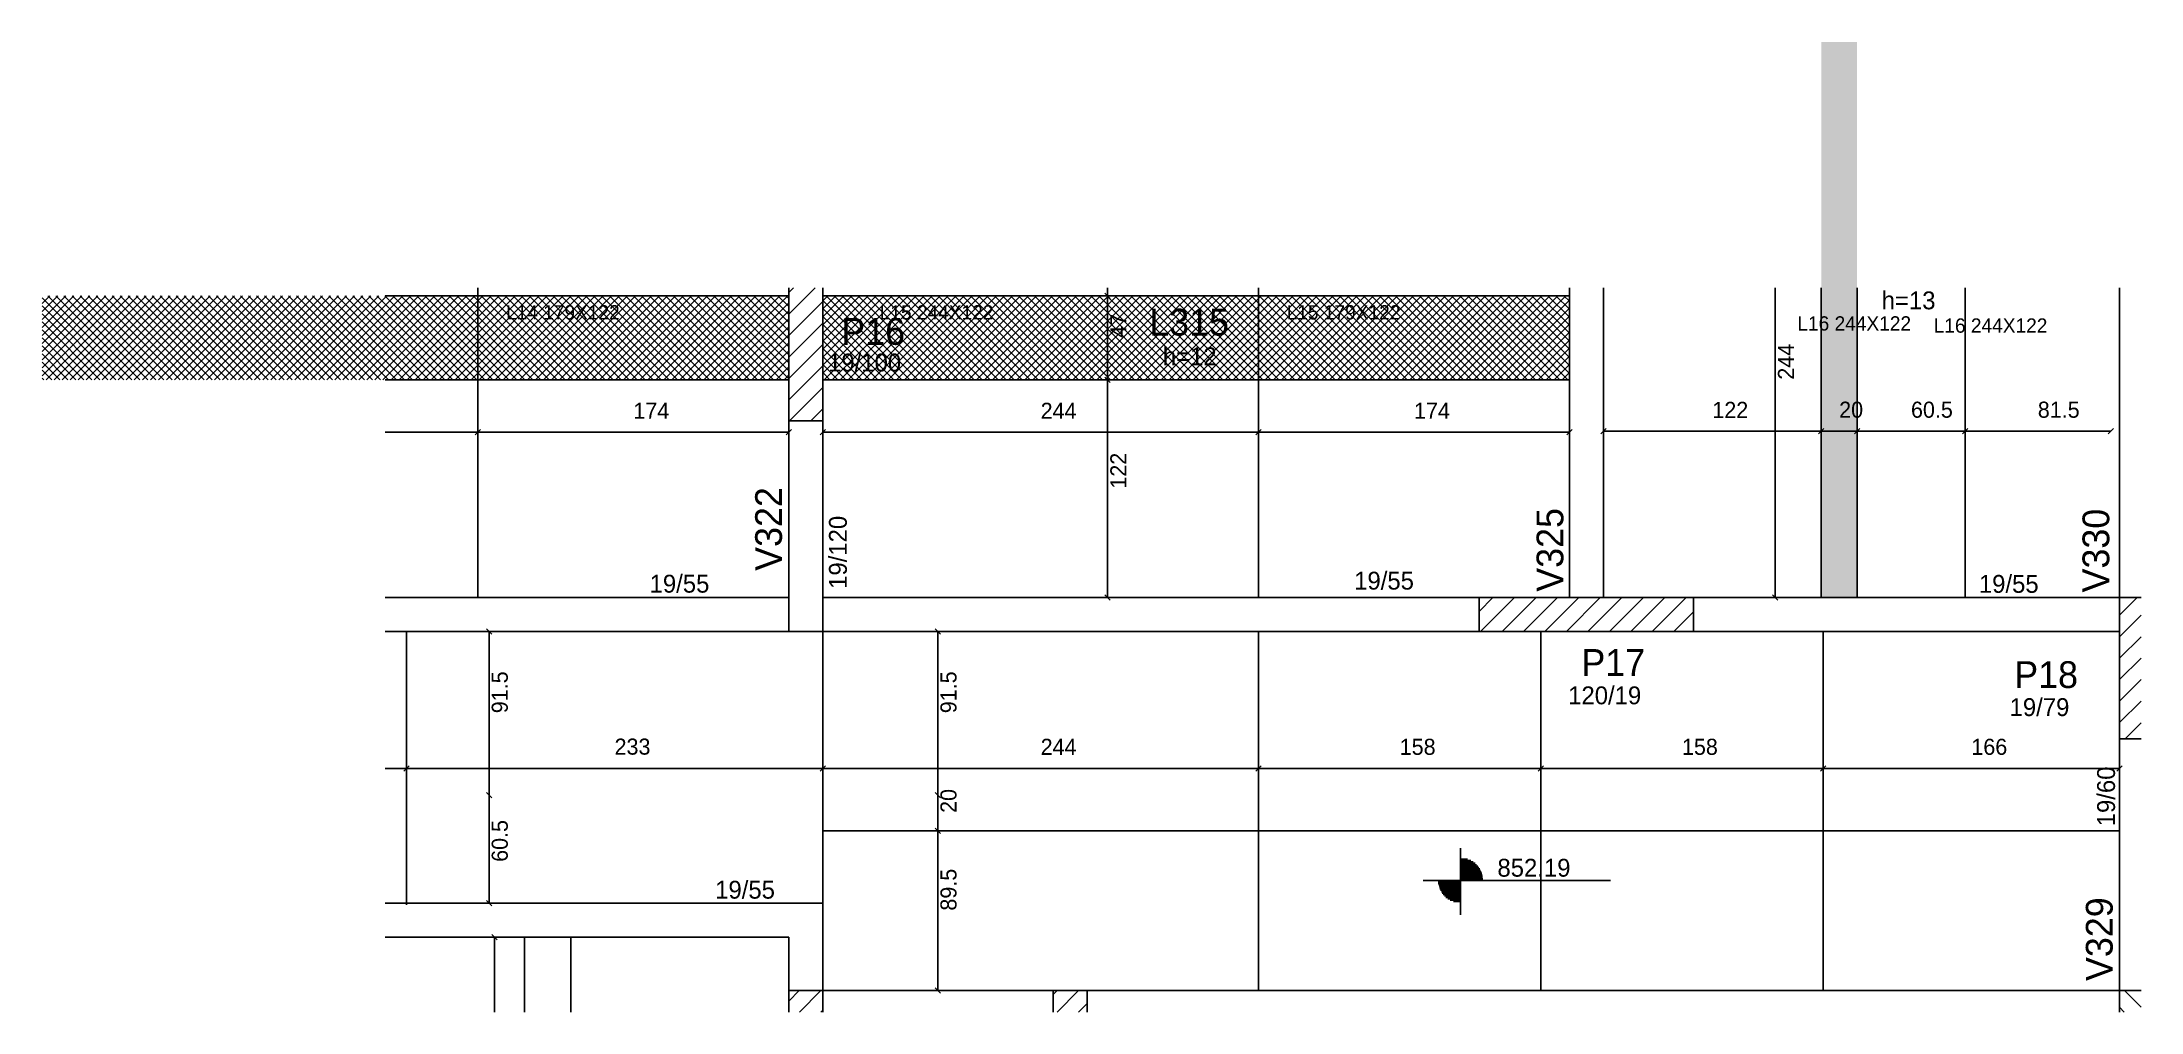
# Model space of a CAD drawing. Header units: metres. Extents: x 4915 to 6090, y 2049 to 2592.
import ezdxf

# ---------------------------------------------------------------- set-up
doc = ezdxf.new("R2010")
doc.units = ezdxf.units.M
for name, color, linetype in [('3', 7, 'Continuous'), ('4', 7, 'Continuous'), ('7', 7, 'Continuous'), ('9', 7, 'Continuous'), ('AUX00', 7, 'Continuous'), ('Hachura', 7, 'Continuous'), ('Painéis', 7, 'Continuous')]:
    doc.layers.add(name, color=color, linetype=linetype)

msp = doc.modelspace()

# ---------------------------------------------------------------- hatches: boundary and pattern name
at = {"layer": '9'}
h = msp.add_hatch(color=7, dxfattribs=at)
h.dxf.hatch_style = 1
h.paths.add_polyline_path([(6078.1, 2280.9), (6078.1, 2280.9), (6078.1, 2480.9), (6078.1, 2480.9), (6078.1, 2280.9)])
at = {"layer": 'Hachura'}
h = msp.add_hatch(color=7, dxfattribs=at)
h.dxf.hatch_style = 1
h.paths.add_polyline_path([(5911.1, 2280.9), (5931.1, 2280.9), (5931.1, 2591.9), (5911.1, 2591.9), (5911.1, 2280.9)])
h = msp.add_hatch(dxfattribs=at)
h.set_pattern_fill('ANSI37')
h.paths.add_polyline_path([(5333.1, 2449.9), (4915.1, 2449.9), (4915.1, 2402.9), (5333.1, 2402.9), (5333.1, 2449.9)])
h = msp.add_hatch(dxfattribs=at)
h.set_pattern_fill('ANSI37')
h.paths.add_polyline_path([(5770.1, 2449.9), (5352.1, 2449.9), (5352.1, 2402.9), (5770.1, 2402.9), (5770.1, 2449.9)])

# ---------------------------------------------------------------- linework, layer by layer
at = {"layer": '3', "color": 3, "lineweight": 25}
for p, q in [((5333.1, 2439.6), (5347.8, 2454.4)), ((5333.1, 2451.7), (5335.8, 2454.4)), ((5333.1, 2427.6), (5352.1, 2446.6)), ((5333.1, 2415.6), (5352.1, 2434.6)), ((5333.1, 2403.6), (5352.1, 2422.6)), ((5333.1, 2391.6), (5352.1, 2410.6)), ((5333.5, 2379.9), (5352.1, 2398.5)), ((5345.5, 2379.9), (5352.1, 2386.5)), ((5719.6, 2273.2), (5727.3, 2280.9)), ((5720.3, 2261.9), (5739.3, 2280.9)), ((5732.4, 2261.9), (5751.4, 2280.9)), ((5744.4, 2261.9), (5763.4, 2280.9)), ((5756.4, 2261.9), (5775.4, 2280.9)), ((5768.4, 2261.9), (5787.4, 2280.9)), ((5780.4, 2261.9), (5799.4, 2280.9)), ((5792.5, 2261.9), (5811.5, 2280.9)), ((5804.5, 2261.9), (5823.5, 2280.9)), ((5816.5, 2261.9), (5835.5, 2280.9)), ((6078.1, 2271.1), (6087.9, 2280.9)), ((5828.5, 2261.9), (5839.6, 2273)), ((6078.1, 2259), (6090.1, 2271)), ((6078.1, 2247), (6090.1, 2259)), ((6078.1, 2235), (6090.1, 2247)), ((6078.1, 2223), (6090.1, 2235)), ((6078.1, 2211), (6090.1, 2223)), ((6081.1, 2201.9), (6090.1, 2210.9)), ((5709.1, 2135.1), (5709.1, 2140.7)), ((5709.1, 2135.1), (5709.1, 2110.1)), ((5709.1, 2134.5), (5713, 2134.5)), ((5709.1, 2133.7), (5714.9, 2133.7)), ((5709.1, 2133), (5716.2, 2133)), ((5709.1, 2132.2), (5717.3, 2132.2)), ((5709.1, 2131.4), (5718.1, 2131.4)), ((5709.1, 2130.6), (5718.8, 2130.6)), ((5709.1, 2129.8), (5719.4, 2129.8)), ((5709.1, 2129), (5719.9, 2129)), ((5709.1, 2128.2), (5720.3, 2128.2)), ((5709.1, 2127.4), (5720.7, 2127.4)), ((5696.6, 2122.6), (5688.2, 2122.6)), ((5696.6, 2122.6), (5721.6, 2122.6)), ((5709.1, 2121.9), (5696.6, 2121.9)), ((5709.1, 2121.1), (5696.7, 2121.1)), ((5709.1, 2120.3), (5696.9, 2120.3)), ((5709.1, 2119.5), (5697.1, 2119.5)), ((5709.1, 2118.7), (5697.3, 2118.7)), ((5709.1, 2117.9), (5697.6, 2117.9)), ((5709.1, 2117.1), (5697.9, 2117.1)), ((5709.1, 2116.3), (5698.4, 2116.3)), ((5709.1, 2115.5), (5698.9, 2115.5)), ((5709.1, 2126.6), (5721, 2126.6)), ((5709.1, 2125.8), (5721.2, 2125.8)), ((5709.1, 2125), (5721.4, 2125)), ((5709.1, 2124.2), (5721.5, 2124.2)), ((5709.1, 2123.4), (5721.6, 2123.4)), ((5721.6, 2122.6), (5793.1, 2122.6)), ((5709.1, 2114.7), (5699.5, 2114.7)), ((5709.1, 2113.9), (5700.2, 2113.9)), ((5709.1, 2113.1), (5701, 2113.1)), ((5709.1, 2112.3), (5702.1, 2112.3)), ((5709.1, 2111.5), (5703.4, 2111.5)), ((5709.1, 2110.8), (5705.3, 2110.8)), ((5709.1, 2110.1), (5709.1, 2103.3)), ((5333.1, 2055), (5339, 2060.9)), ((5339.1, 2048.9), (5351.1, 2060.9)), ((5481.1, 2058.7), (5483.3, 2060.9)), ((5483.3, 2048.9), (5495.3, 2060.9)), ((6080.8, 2060.9), (6090.1, 2051.6)), ((5351.1, 2048.9), (5352.1, 2049.9)), ((5495.3, 2048.9), (5500.1, 2053.7)), ((6078.1, 2051.6), (6080.7, 2048.9))]:
    msp.add_line(p, q, dxfattribs=at)
for points in [[(5770.1, 2454.4), (5770.1, 2280.9)], [(5789.1, 2280.9), (5789.1, 2454.4)], [(6078.1, 2454.4), (6078.1, 2280.9)], [(5333.1, 2379.9), (5333.1, 2261.9)], [(5352.1, 2261.9), (5352.1, 2379.9)], [(5333.1, 2280.9), (5107.1, 2280.9)], [(5719.6, 2280.9), (5352.1, 2280.9)], [(6087.6, 2280.9), (5839.6, 2280.9)], [(6090.1, 2280.9), (6087.6, 2280.9)], [(5107.1, 2261.9), (5342.6, 2261.9)], [(5342.6, 2261.9), (5719.6, 2261.9)], [(5839.6, 2261.9), (6078.1, 2261.9)], [(6078.1, 2201.9), (6078.1, 2060.9)], [(5352.1, 2109.9), (5107.1, 2109.9)], [(5352.1, 2060.9), (5352.1, 2109.9)], [(5107.1, 2090.9), (5333.1, 2090.9)], [(5333.1, 2090.9), (5333.1, 2060.9)], [(5481.1, 2060.9), (5352.1, 2060.9)], [(5689.6, 2060.9), (5500.1, 2060.9)], [(5888.6, 2060.9), (5689.6, 2060.9)], [(6078.1, 2060.9), (5888.6, 2060.9)]]:
    msp.add_lwpolyline(points, dxfattribs=at)
at = {"layer": '7', "color": 7, "lineweight": 25}
for points in [[(5333.1, 2454.4), (5333.1, 2379.9)], [(5352.1, 2379.9), (5352.1, 2454.4)], [(5333.1, 2379.9), (5352.1, 2379.9)], [(5839.6, 2280.9), (5719.6, 2280.9)], [(5719.6, 2280.9), (5719.6, 2261.9)], [(5839.6, 2261.9), (5839.6, 2280.9)], [(6090.1, 2280.9), (6078.1, 2280.9)], [(6078.1, 2280.9), (6078.1, 2201.9)], [(5719.6, 2261.9), (5839.6, 2261.9)], [(6078.1, 2201.9), (6090.1, 2201.9)], [(5352.1, 2060.9), (5333.1, 2060.9)], [(5333.1, 2060.9), (5333.1, 2048.9)], [(5352.1, 2048.9), (5352.1, 2060.9)], [(5500.1, 2060.9), (5481.1, 2060.9)], [(5481.1, 2060.9), (5481.1, 2048.9)], [(5500.1, 2048.9), (5500.1, 2060.9)], [(6090.1, 2060.9), (6078.1, 2060.9)], [(6078.1, 2060.9), (6078.1, 2048.9)]]:
    msp.add_lwpolyline(points, dxfattribs=at)
at = {"layer": 'Painéis', "color": 200, "lineweight": 25}
for p, q in [((5107.1, 2449.9), (5333.1, 2449.9)), ((5159.1, 2280.9), (5159.1, 2454.4)), ((5352.1, 2449.9), (5770.1, 2449.9)), ((5596.1, 2280.9), (5596.1, 2454.4)), ((5911.1, 2280.9), (5911.1, 2454.4)), ((5931.1, 2280.9), (5931.1, 2454.4)), ((5991.6, 2280.9), (5991.6, 2454.4)), ((5107.1, 2402.9), (5333.1, 2402.9)), ((5352.1, 2402.9), (5770.1, 2402.9)), ((5119.1, 2261.9), (5119.1, 2109)), ((5352.1, 2261.9), (5352.1, 2109)), ((5596.1, 2261.9), (5596.1, 2060.9)), ((5754.1, 2261.9), (5754.1, 2060.9)), ((5912.1, 2261.9), (5912.1, 2060.9)), ((5352.1, 2150.4), (6078.1, 2150.4)), ((5185.1, 2090.9), (5185.1, 2048.9)), ((5211.1, 2090.9), (5211.1, 2048.9))]:
    msp.add_line(p, q, dxfattribs=at)
at = {"layer": 'Painéis', "color": 0, "lineweight": 25}
for p, q in [((5510.1, 2451.4), (5513.1, 2448.4)), ((5513.1, 2448.4), (5510.1, 2451.4)), ((5510.1, 2404.4), (5513.1, 2401.4)), ((5513.1, 2401.4), (5510.1, 2404.4)), ((5157.6, 2372), (5160.6, 2375)), ((5160.6, 2375), (5157.6, 2372)), ((5331.6, 2372), (5334.6, 2375)), ((5353.6, 2375), (5350.6, 2372)), ((5594.6, 2372), (5597.6, 2375)), ((5597.6, 2375), (5594.6, 2372)), ((5768.6, 2372), (5771.6, 2375)), ((5790.6, 2375.5), (5787.6, 2372.5)), ((5909.6, 2372.5), (5912.6, 2375.5)), ((5912.6, 2375.5), (5909.6, 2372.5)), ((5929.6, 2372.5), (5932.6, 2375.5)), ((5932.6, 2375.5), (5929.6, 2372.5)), ((5990.1, 2372.5), (5993.1, 2375.5)), ((5993.1, 2375.5), (5990.1, 2372.5)), ((6071.6, 2372.5), (6074.6, 2375.5)), ((5510.1, 2282.4), (5513.1, 2279.4)), ((5883.8, 2282.4), (5886.8, 2279.4)), ((5166.9, 2260.4), (5163.9, 2263.4)), ((5418.1, 2260.4), (5415.1, 2263.4)), ((5117.6, 2183.8), (5120.6, 2186.8)), ((5120.6, 2186.8), (5117.6, 2183.8)), ((5350.6, 2183.8), (5353.6, 2186.8)), ((5353.6, 2186.8), (5350.6, 2183.8)), ((5594.6, 2183.8), (5597.6, 2186.8)), ((5597.6, 2186.8), (5594.6, 2183.8)), ((5752.6, 2183.8), (5755.6, 2186.8)), ((5755.6, 2186.8), (5752.6, 2183.8)), ((5910.6, 2183.8), (5913.6, 2186.8)), ((5913.6, 2186.8), (5910.6, 2183.8)), ((6076.6, 2183.8), (6079.6, 2186.8)), ((5163.9, 2171.9), (5166.9, 2168.9)), ((5166.9, 2168.9), (5163.9, 2171.9)), ((5418.1, 2168.9), (5415.1, 2171.9)), ((5415.1, 2171.9), (5418.1, 2168.9)), ((5418.1, 2148.9), (5415.1, 2151.9)), ((5415.1, 2151.9), (5418.1, 2148.9)), ((5163.9, 2111.4), (5166.9, 2108.4)), ((5169.8, 2089.4), (5166.8, 2092.4)), ((5415.1, 2062.4), (5418.1, 2059.4))]:
    msp.add_line(p, q, dxfattribs=at)
at = {"layer": 'Painéis', "color": 4, "lineweight": 25}
for p, q in [((5511.6, 2454.4), (5511.6, 2449.9)), ((5511.6, 2449.9), (5511.6, 2402.9)), ((5885.3, 2280.9), (5885.3, 2454.4)), ((5511.6, 2402.9), (5511.6, 2280.9)), ((5789.1, 2374), (5911.1, 2374)), ((5911.1, 2374), (5931.1, 2374)), ((5931.1, 2374), (5991.6, 2374)), ((5991.6, 2374), (6073.1, 2374)), ((5107.1, 2373.5), (5159.1, 2373.5)), ((5159.1, 2373.5), (5333.1, 2373.5)), ((5352.1, 2373.5), (5596.1, 2373.5)), ((5596.1, 2373.5), (5770.1, 2373.5)), ((5887.8, 2280.9), (5882.3, 2280.9)), ((5165.4, 2170.4), (5165.4, 2261.9)), ((5416.6, 2170.4), (5416.6, 2261.9)), ((5119.1, 2185.3), (5107.1, 2185.3)), ((5119.1, 2185.3), (5352.1, 2185.3)), ((5352.1, 2185.3), (5596.1, 2185.3)), ((5596.1, 2185.3), (5754.1, 2185.3)), ((5754.1, 2185.3), (5912.1, 2185.3)), ((5912.1, 2185.3), (6078.1, 2185.3)), ((5165.4, 2170.4), (5165.4, 2109.9)), ((5416.6, 2150.4), (5416.6, 2170.4)), ((5416.6, 2060.9), (5416.6, 2150.4)), ((5168.3, 2090.9), (5168.3, 2048.9))]:
    msp.add_line(p, q, dxfattribs=at)

# ---------------------------------------------------------------- texts
at = {"layer": '3', "color": 3, "lineweight": 25}
for s, p in [('h=13', (5944.9, 2442.3)), ('h=12', (5542.5, 2411)), ('19/100', (5355.1, 2407.5)), ('19/55', (5255.2, 2283.7)), ('19/55', (5649.6, 2285.4)), ('19/55', (5999.3, 2283.6)), ('120/19', (5769.4, 2221.2)), ('19/79', (6016.5, 2214.6)), ('852.19', (5729.8, 2124.7)), ('19/55', (5291.9, 2112.4))]:
    msp.add_text(s, height=10, dxfattribs=at).set_placement(p)
for s, p in [('19/120', (5365.6, 2285.8)), ('19/60', (6075.5, 2152.9))]:
    msp.add_text(s, height=10, rotation=90, dxfattribs=at).set_placement(p)
at = {"layer": '4', "color": 4, "lineweight": 25}
for s, p in [('P16', (5362.5, 2422.4)), ('L315', (5534.9, 2427.6)), ('P17', (5776.8, 2237.1)), ('P18', (6019.1, 2230.3))]:
    msp.add_text(s, height=15, dxfattribs=at).set_placement(p)
for s, p in [('V322', (5329.3, 2295.9)), ('V325', (5766.7, 2284.2)), ('V330', (6072.3, 2283.8)), ('V329', (6074.2, 2066.3))]:
    msp.add_text(s, height=15, rotation=90, dxfattribs=at).set_placement(p)
at = {"layer": 'AUX00', "color": 7, "lineweight": 25}
for s, p in [('L14^J179X122', (5174.8, 2436.6)), ('L15^J244X122', (5384, 2436.6)), ('L15^J179X122', (5611.8, 2436.6)), ('L16^J244X122', (5897.7, 2430.4)), ('L16^J244X122', (5974, 2429.2))]:
    msp.add_text(s, height=8, dxfattribs=at).set_placement(p)
at = {"layer": 'Painéis', "color": 240, "lineweight": 25}
for s, p in [('47', (5522.1, 2426.4)), ('244', (5895.8, 2402.9)), ('122', (5522.1, 2341.9)), ('91.5', (5175.8, 2216.2)), ('91.5', (5427, 2216.2)), ('20', (5427, 2160.4)), ('60.5', (5175.8, 2133)), ('89.5', (5427, 2105.7))]:
    msp.add_text(s, height=9, rotation=90, dxfattribs=at).set_placement(p)
for s, p in [('174', (5246.1, 2381)), ('244', (5474.1, 2381)), ('174', (5683.1, 2381)), ('122', (5850.1, 2381.5)), ('20', (5921.1, 2381.6)), ('60.5', (5961.3, 2381.6)), ('81.5', (6032.3, 2381.6)), ('233', (5235.6, 2193)), ('244', (5474.1, 2192.9)), ('158', (5675.1, 2192.9)), ('158', (5833.1, 2192.9)), ('166', (5995.1, 2192.9))]:
    msp.add_text(s, height=9, dxfattribs=at).set_placement(p)

doc.saveas('drawing.dxf')
